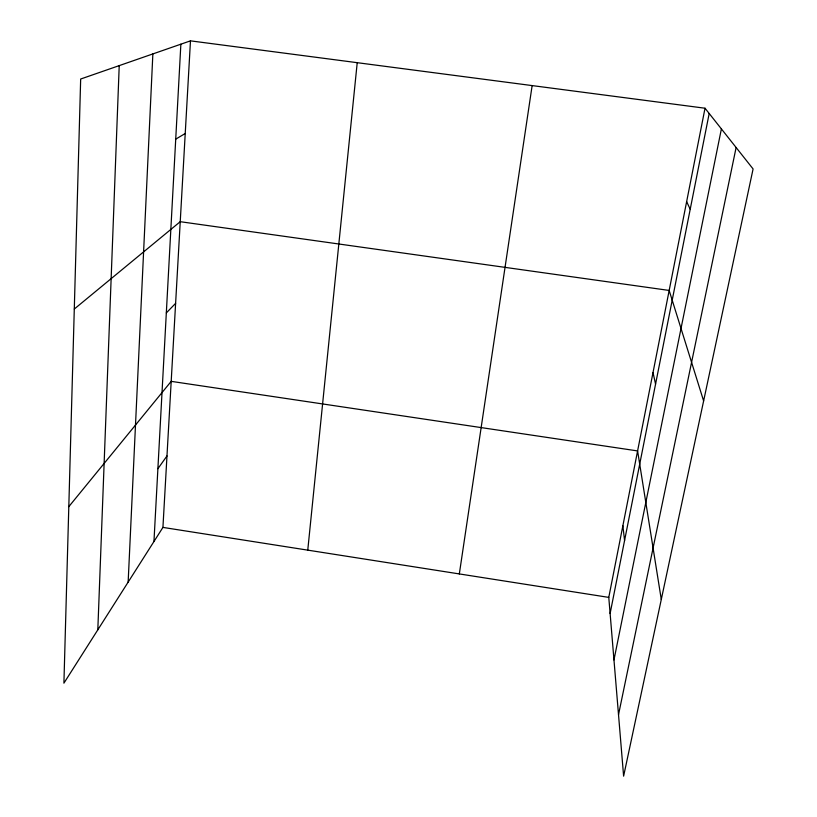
<?xml version="1.0" encoding="UTF-8"?>
<svg xmlns="http://www.w3.org/2000/svg" width="817" height="817" viewBox="0 0 817 817"><rect width="100%" height="100%" fill="white"/><g stroke="black" fill="none" stroke-linecap="round" stroke-linejoin="round"><path stroke-width="1.23" d="M97.815 629.825L119.221 65.626M128.146 582.112L152.861 53.922M153.953 541.518L180.863 44.189M190.473 40.85L80.669 79.024L63.91 683.165L162.93 527.404L190.473 40.85L705.02 108.222L753.09 168.956L623.616 776.15L608.777 597.39L705.02 108.222M307.764 550.137L357.223 62.684M459.328 573.932L532.143 85.591M610.115 613.506L709.187 113.502M613.965 659.932L721.391 128.912M618.52 714.701L736.117 147.52M157.895 468.713L166.974 455.968M68.812 506.663L171.192 381.355L637.597 450.923L661.29 599.484M166.321 312.921L175.614 303.342M74.296 309.03L180.23 221.693L669.164 290.443L703.621 400.953M175.726 139.156L185.224 133.498M162.93 527.404L608.777 597.39M686.637 201.636L690.222 209.254M653.018 372.552L655.571 384.133M622.871 525.791L624.576 540.537"/></g></svg>
